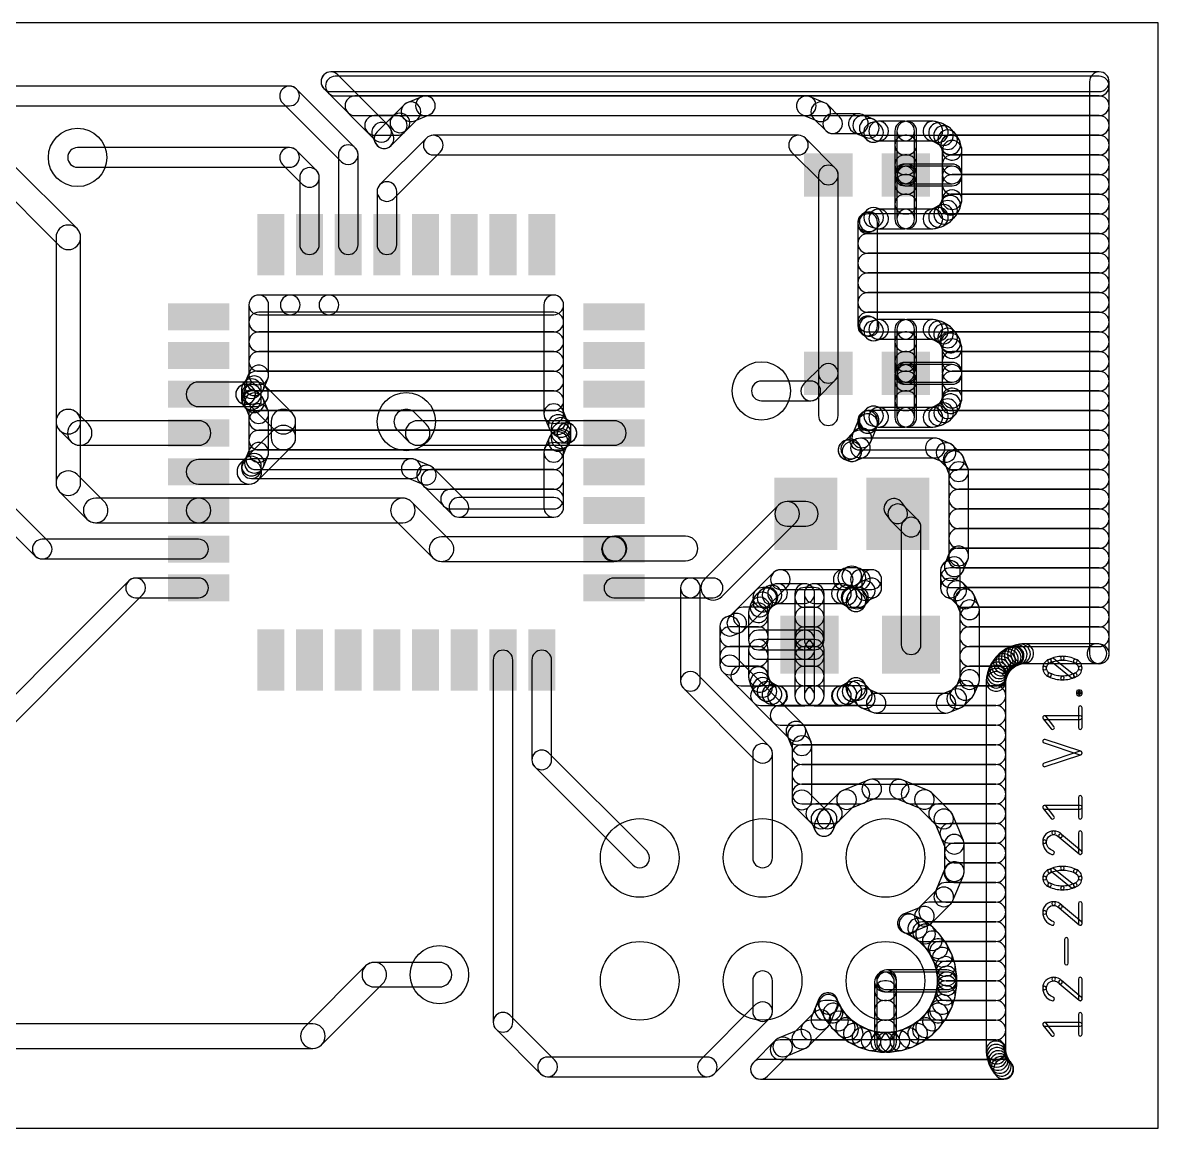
# Model space of a CAD drawing. Extents: x 0 to 36.5, y 0 to 22.9.
# Drawn here: x 13.03 to 36.5, y 0 to 22.85 of the extents above; entities that cross this region are included whole.
import ezdxf

# ---------------------------------------------------------------- set-up
doc = ezdxf.new("R2010")
doc.units = 0
for name, color, linetype in [('1', 12, 'CONTINUOUS'), ('17', 110, 'CONTINUOUS'), ('18', 110, 'CONTINUOUS'), ('20', 31, 'CONTINUOUS')]:
    doc.layers.add(name, color=color, linetype=linetype)

# ---------------------------------------------------------------- blocks, each defined once
blk = doc.blocks.new('ROUNDP')
blk.add_circle((0, 0), 0.5)
blk = doc.blocks.new('RECT')
blk.add_solid([(-0.5, -0.5), (0.5, -0.5), (-0.5, 0.5), (0.5, 0.5)])
blk = doc.blocks.new('ROUNDV')
blk.add_circle((0, 0), 0.5)

msp = doc.modelspace()

# ---------------------------------------------------------------- linework, layer by layer
at = {"layer": '1'}
for points in [[(20.5877, 20.7271), (19.5403, 21.7745, 1), (19.253, 21.4871), (20.3004, 20.4397, 1)], [(19.3967, 21.4276), (35.2808, 21.4276, 1), (35.2808, 21.834), (19.3967, 21.834, 1)], [(35.0776, 21.6308), (35.0776, 9.8045, 1), (35.484, 9.8045), (35.484, 21.6308, 1)], [(19.4883, 21.336), (35.2808, 21.336, 1), (35.2808, 21.7424), (19.4883, 21.7424, 1)], [(18.542, 21.5392), (10.033, 21.5392, 1), (10.033, 21.1328), (18.542, 21.1328, 1)], [(19.8987, 20.2667), (18.6857, 21.4797, 1), (18.3983, 21.1923), (19.6113, 19.9793, 1)], [(19.8947, 20.9296), (35.2808, 20.9296, 1), (35.2808, 21.336), (19.8947, 21.336, 1)], [(20.9097, 21.1527), (20.6811, 20.9241, 1), (20.9684, 20.6367), (21.1971, 20.8654, 1)], [(21.2744, 21.3205), (20.9756, 21.1968, 1), (21.1311, 20.8213), (21.4299, 20.9451, 1)], [(29.2247, 21.336), (21.3521, 21.336, 1), (21.3521, 20.9296), (29.2247, 20.9296, 1)], [(29.6012, 21.1968), (29.3024, 21.3205, 1), (29.1469, 20.9451), (29.4457, 20.8213, 1)], [(29.9136, 20.9063), (29.6671, 21.1527, 1), (29.3797, 20.8654), (29.6262, 20.6189, 1)], [(20.3011, 20.5232), (20.7707, 20.5232, 1), (20.7707, 20.9296), (20.3011, 20.9296, 1)], [(20.6811, 20.9241), (20.3542, 20.5972, 1), (20.6415, 20.3098), (20.9684, 20.6367, 1)], [(30.3013, 20.9658), (29.7699, 20.9658, 1), (29.7699, 20.5594), (30.3013, 20.5594, 1)], [(30.6031, 20.8575), (30.379, 20.9503, 1), (30.2235, 20.5749), (30.4475, 20.4821, 1)], [(30.3886, 20.5232), (35.2808, 20.5232, 1), (35.2808, 20.9296), (30.3886, 20.9296, 1)], [(20.6856, 20.5313), (20.6318, 20.6612, 1), (20.2563, 20.5057), (20.3101, 20.3758, 1)], [(30.7571, 20.7254), (30.669, 20.8135, 1), (30.3816, 20.5261), (30.4697, 20.438, 1)], [(30.6672, 20.8065), (30.5608, 20.778, 1), (30.666, 20.3854), (30.7724, 20.4139, 1)], [(31.2582, 20.8134), (30.7198, 20.8134, 1), (30.7198, 20.407), (31.2582, 20.407, 1)], [(31.4614, 19.7248), (31.4614, 20.6102, 1), (31.055, 20.6102), (31.055, 19.7248, 1)], [(31.8402, 20.8134), (31.3018, 20.8134, 1), (31.3018, 20.407), (31.8402, 20.407, 1)], [(31.0986, 20.6102), (31.0986, 19.7248, 1), (31.505, 19.7248), (31.505, 20.6102, 1)], [(32.0091, 20.7753), (31.8928, 20.8065, 1), (31.7876, 20.4139), (31.9039, 20.3828, 1)], [(32.1623, 20.6948), (32.0581, 20.755, 1), (31.8549, 20.4031), (31.9591, 20.3429, 1)], [(32.2895, 20.5774), (32.2044, 20.6625, 1), (31.917, 20.3752), (32.0022, 20.29, 1)], [(20.6987, 19.2175), (21.6575, 20.1763, 1), (21.3701, 20.4637), (20.4113, 19.5049, 1)], [(21.5138, 20.1168), (29.063, 20.1168, 1), (29.063, 20.5232), (21.5138, 20.5232, 1)], [(28.9193, 20.1763), (29.5363, 19.5593, 1), (29.8237, 19.8467), (29.2067, 20.4637, 1)], [(31.2582, 20.1168), (31.3018, 20.1168, 1), (31.3018, 20.5232), (31.2582, 20.5232, 1)], [(32.382, 20.4311), (32.3218, 20.5353, 1), (31.9699, 20.3321), (32.0301, 20.2279, 1)], [(32.4335, 20.2658), (32.4023, 20.3821, 1), (32.0098, 20.2769), (32.0409, 20.1606, 1)], [(32.2086, 20.1168), (35.2808, 20.1168, 1), (35.2808, 20.5232), (32.2086, 20.5232, 1)], [(18.542, 20.2692), (14.1605, 20.2692, 1), (14.1605, 19.8628), (18.542, 19.8628, 1)], [(19.0987, 19.7967), (18.6857, 20.2097, 1), (18.3983, 19.9223), (18.8113, 19.5093, 1)], [(19.9582, 18.2626), (19.9582, 20.123, 1), (19.5518, 20.123), (19.5518, 18.2626, 1)], [(32.4404, 19.7248), (32.4404, 20.2132, 1), (32.034, 20.2132), (32.034, 19.7248, 1)], [(14.1496, 18.5946), (12.7526, 19.9916, 1), (12.3934, 19.6324), (13.7904, 18.2354, 1)], [(31.2582, 19.7104), (31.3018, 19.7104, 1), (31.3018, 20.1168), (31.2582, 20.1168, 1)], [(32.2372, 19.7104), (35.2808, 19.7104, 1), (35.2808, 20.1168), (32.2372, 20.1168, 1)], [(19.1582, 18.2626), (19.1582, 19.653, 1), (18.7518, 19.653), (18.7518, 18.2626, 1)], [(29.4768, 19.703), (29.4768, 15.603, 1), (29.8832, 15.603), (29.8832, 19.703, 1)], [(29.4768, 19.703), (29.4768, 14.7286, 1), (29.8832, 14.7286), (29.8832, 19.703, 1)], [(31.3018, 19.928), (31.2582, 19.928, 1), (31.2582, 19.5216), (31.3018, 19.5216, 1)], [(31.4614, 18.7958), (31.4614, 19.6812, 1), (31.055, 19.6812), (31.055, 18.7958, 1)], [(31.2582, 19.478), (31.3018, 19.478, 1), (31.3018, 19.8844), (31.2582, 19.8844, 1)], [(31.505, 19.6812), (31.505, 19.7248, 1), (31.0986, 19.7248), (31.0986, 19.6812, 1)], [(31.3018, 19.5216), (32.2372, 19.5216, 1), (32.2372, 19.928), (31.3018, 19.928, 1)], [(31.0986, 19.6812), (31.0986, 18.7958, 1), (31.505, 18.7958), (31.505, 19.6812, 1)], [(32.2372, 19.8844), (31.3018, 19.8844, 1), (31.3018, 19.478), (32.2372, 19.478, 1)], [(32.4404, 19.1928), (32.4404, 19.6812, 1), (32.034, 19.6812), (32.034, 19.1928, 1)], [(20.7582, 18.2626), (20.7582, 19.3612, 1), (20.3518, 19.3612), (20.3518, 18.2626, 1)], [(31.2582, 19.304), (31.3018, 19.304, 1), (31.3018, 19.7104), (31.2582, 19.7104, 1)], [(32.2372, 19.304), (35.2808, 19.304, 1), (35.2808, 19.7104), (32.2372, 19.7104, 1)], [(31.2582, 18.8976), (31.3018, 18.8976, 1), (31.3018, 19.304), (31.2582, 19.304, 1)], [(32.3218, 18.8707), (32.382, 18.9749, 1), (32.0301, 19.1781), (31.9699, 19.0739, 1)], [(32.4023, 19.0239), (32.4335, 19.1402, 1), (32.0409, 19.2454), (32.0098, 19.1291, 1)], [(32.2125, 18.8976), (35.2808, 18.8976, 1), (35.2808, 19.304), (32.2125, 19.304, 1)], [(30.669, 18.5925), (30.7571, 18.6806, 1), (30.4697, 18.968), (30.3816, 18.8799, 1)], [(30.5608, 18.628), (30.6672, 18.5995, 1), (30.7724, 18.9921), (30.666, 19.0206, 1)], [(31.8928, 18.5995), (32.0091, 18.6307, 1), (31.9039, 19.0232), (31.7876, 18.9921, 1)], [(32.0581, 18.651), (32.1623, 18.7112, 1), (31.9591, 19.0631), (31.8549, 19.0029, 1)], [(32.2044, 18.7435), (32.2895, 18.8286, 1), (32.0022, 19.116), (31.917, 19.0308, 1)], [(30.5706, 18.535), (30.6031, 18.5485, 1), (30.4476, 18.9239), (30.415, 18.9105, 1)], [(30.696, 16.5833), (30.696, 18.7227, 1), (30.2896, 18.7227), (30.2896, 16.5833, 1)], [(30.4928, 18.4912), (35.2808, 18.4912, 1), (35.2808, 18.8976), (30.4928, 18.8976, 1)], [(30.7198, 18.5926), (31.2582, 18.5926, 1), (31.2582, 18.999), (30.7198, 18.999, 1)], [(31.3018, 18.5926), (31.8402, 18.5926, 1), (31.8402, 18.999), (31.3018, 18.999, 1)], [(14.224, 14.605), (14.224, 18.415, 1), (13.716, 18.415), (13.716, 14.605, 1)], [(30.4928, 18.0848), (35.2808, 18.0848, 1), (35.2808, 18.4912), (30.4928, 18.4912, 1)], [(30.4928, 17.6784), (35.2808, 17.6784, 1), (35.2808, 18.0848), (30.4928, 18.0848, 1)], [(30.4928, 17.272), (35.2808, 17.272, 1), (35.2808, 17.6784), (30.4928, 17.6784, 1)], [(18.1102, 15.5693), (18.1102, 17.018, 1), (17.7038, 17.018), (17.7038, 15.5693, 1)], [(17.907, 16.8148), (18.5557, 16.8148, 1), (18.5557, 17.2212), (17.907, 17.2212, 1)], [(18.5557, 16.8148), (19.3557, 16.8148, 1), (19.3557, 17.2212), (18.5557, 17.2212, 1)], [(19.3557, 16.8148), (24.003, 16.8148, 1), (24.003, 17.2212), (19.3557, 17.2212, 1)], [(23.7998, 17.018), (23.7998, 14.7693, 1), (24.2062, 14.7693), (24.2062, 17.018, 1)], [(30.4928, 16.8656), (35.2808, 16.8656, 1), (35.2808, 17.272), (30.4928, 17.272, 1)], [(17.907, 16.4592), (24.003, 16.4592, 1), (24.003, 16.8656), (17.907, 16.8656, 1)], [(30.4928, 16.4592), (35.2808, 16.4592, 1), (35.2808, 16.8656), (30.4928, 16.8656, 1)], [(30.6031, 16.7575), (30.5706, 16.771, 1), (30.415, 16.3955), (30.4476, 16.3821, 1)], [(30.7571, 16.6254), (30.669, 16.7135, 1), (30.3816, 16.4261), (30.4697, 16.338, 1)], [(30.6672, 16.7065), (30.5608, 16.678, 1), (30.666, 16.2854), (30.7724, 16.3139, 1)], [(31.2582, 16.7134), (30.7198, 16.7134, 1), (30.7198, 16.307), (31.2582, 16.307, 1)], [(31.4614, 15.6248), (31.4614, 16.5102, 1), (31.055, 16.5102), (31.055, 15.6248, 1)], [(31.8402, 16.7134), (31.3018, 16.7134, 1), (31.3018, 16.307), (31.8402, 16.307, 1)], [(31.0986, 16.5102), (31.0986, 15.6248, 1), (31.505, 15.6248), (31.505, 16.5102, 1)], [(32.0091, 16.6753), (31.8928, 16.7065, 1), (31.7876, 16.3139), (31.9039, 16.2828, 1)], [(32.1623, 16.5948), (32.0581, 16.655, 1), (31.8549, 16.3031), (31.9591, 16.2429, 1)], [(17.907, 16.0528), (24.003, 16.0528, 1), (24.003, 16.4592), (17.907, 16.4592, 1)], [(31.2582, 16.0528), (31.3018, 16.0528, 1), (31.3018, 16.4592), (31.2582, 16.4592, 1)], [(32.2895, 16.4774), (32.2044, 16.5625, 1), (31.917, 16.2752), (32.0022, 16.19, 1)], [(32.382, 16.3311), (32.3218, 16.4353, 1), (31.9699, 16.2321), (32.0301, 16.1279, 1)], [(32.1907, 16.0528), (35.2808, 16.0528, 1), (35.2808, 16.4592), (32.1907, 16.4592, 1)], [(32.4335, 16.1658), (32.4023, 16.2821, 1), (32.0098, 16.1769), (32.0409, 16.0606, 1)], [(32.4404, 15.6248), (32.4404, 16.1132, 1), (32.034, 16.1132), (32.034, 15.6248, 1)], [(17.907, 15.6464), (24.003, 15.6464, 1), (24.003, 16.0528), (17.907, 16.0528, 1)], [(31.2582, 15.6464), (31.3018, 15.6464, 1), (31.3018, 16.0528), (31.2582, 16.0528, 1)], [(32.2372, 15.6464), (35.2808, 15.6464, 1), (35.2808, 16.0528), (32.2372, 16.0528, 1)], [(18.0019, 15.2675), (18.0947, 15.4916, 1), (17.7193, 15.6471), (17.6265, 15.423, 1)], [(29.5363, 15.7467), (29.1733, 15.3837, 1), (29.4607, 15.0963), (29.8237, 15.4593, 1)], [(31.3018, 15.828), (31.2582, 15.828, 1), (31.2582, 15.4216), (31.3018, 15.4216, 1)], [(31.4614, 14.6958), (31.4614, 15.5812, 1), (31.055, 15.5812), (31.055, 14.6958, 1)], [(31.2582, 15.378), (31.3018, 15.378, 1), (31.3018, 15.7844), (31.2582, 15.7844, 1)], [(31.505, 15.5812), (31.505, 15.6248, 1), (31.0986, 15.6248), (31.0986, 15.5812, 1)], [(31.3018, 15.4216), (32.2372, 15.4216, 1), (32.2372, 15.828), (31.3018, 15.828, 1)], [(31.0986, 15.5812), (31.0986, 14.6958, 1), (31.505, 14.6958), (31.505, 15.5812, 1)], [(32.2372, 15.7844), (31.3018, 15.7844, 1), (31.3018, 15.378), (32.2372, 15.378, 1)], [(32.4404, 15.0928), (32.4404, 15.5812, 1), (32.034, 15.5812), (32.034, 15.0928, 1)], [(17.8983, 15.142), (17.9579, 15.2016, 1), (17.6705, 15.489), (17.6109, 15.4294, 1)], [(17.8547, 15.24), (24.003, 15.24, 1), (24.003, 15.6464), (17.8547, 15.6464, 1)], [(31.2582, 15.24), (31.3018, 15.24, 1), (31.3018, 15.6464), (31.2582, 15.6464, 1)], [(32.2372, 15.24), (35.2808, 15.24, 1), (35.2808, 15.6464), (32.2372, 15.6464, 1)], [(16.6624, 14.916), (17.85, 14.916, 1), (17.85, 15.424), (16.6624, 15.424, 1)], [(17.7136, 15.3568), (17.7136, 15.3568, 1), (17.5535, 14.9832), (17.5535, 14.9832, 1)], [(17.6978, 14.9772), (17.6978, 14.9772, 1), (17.5693, 15.3628), (17.5693, 15.3628, 1)], [(17.6335, 14.9668), (17.7546, 14.9668, 1), (17.7546, 15.3732), (17.6335, 15.3732, 1)], [(17.7546, 15.3732), (17.6336, 15.3732, 1), (17.6336, 14.9668), (17.7546, 14.9668, 1)], [(17.9578, 15.17), (17.9578, 15.2857, 1), (17.5514, 15.2857), (17.5514, 15.17, 1)], [(17.9578, 15.0543), (17.9578, 15.17, 1), (17.5514, 15.17), (17.5514, 15.0543, 1)], [(17.9579, 15.1384), (17.8983, 15.198, 1), (17.6109, 14.9106), (17.6705, 14.851, 1)], [(17.6704, 14.9904), (18.2354, 14.4254, 1), (18.5946, 14.7846), (18.0296, 15.3496, 1)], [(29.317, 15.4432), (28.2956, 15.4432, 1), (28.2956, 15.0368), (29.317, 15.0368, 1)], [(32.4023, 14.9239), (32.4335, 15.0402, 1), (32.0409, 15.1454), (32.0098, 15.0291, 1)], [(17.7721, 14.8336), (24.003, 14.8336, 1), (24.003, 15.24), (17.7721, 15.24, 1)], [(18.0947, 14.8484), (18.0019, 15.0725, 1), (17.6265, 14.9169), (17.7193, 14.6929, 1)], [(31.2582, 14.8336), (31.3018, 14.8336, 1), (31.3018, 15.24), (31.2582, 15.24, 1)], [(32.2044, 14.6435), (32.2895, 14.7286, 1), (32.0022, 15.016), (31.917, 14.9308, 1)], [(32.3218, 14.7707), (32.382, 14.8749, 1), (32.0301, 15.0781), (31.9699, 14.9739, 1)], [(32.2222, 14.8336), (35.2808, 14.8336, 1), (35.2808, 15.24), (32.2222, 15.24, 1)], [(14.3846, 14.5496), (14.1496, 14.7846, 1), (13.7904, 14.4254), (14.0254, 14.1904, 1)], [(14.224, 13.335), (14.224, 14.605, 1), (13.716, 14.605), (13.716, 13.335, 1)], [(18.1102, 13.9693), (18.1102, 14.7707, 1), (17.7038, 14.7707), (17.7038, 13.9693, 1)], [(17.907, 14.4272), (24.0606, 14.4272, 1), (24.0606, 14.8336), (17.907, 14.8336, 1)], [(18.669, 14.2743), (18.669, 14.605, 1), (18.161, 14.605), (18.161, 14.2743, 1)], [(21.3696, 14.5496), (21.1346, 14.7846, 1), (20.7754, 14.4254), (21.0104, 14.1904, 1)], [(23.8153, 14.6916), (23.9081, 14.4675, 1), (24.2835, 14.623), (24.1907, 14.8471, 1)], [(30.5706, 14.435), (30.6031, 14.4485, 1), (30.4476, 14.8239), (30.415, 14.8105, 1)], [(30.696, 14.5669), (30.696, 14.6227, 1), (30.2896, 14.6227), (30.2896, 14.5669, 1)], [(30.5113, 14.4272), (35.2808, 14.4272, 1), (35.2808, 14.8336), (30.5113, 14.8336, 1)], [(30.669, 14.4925), (30.7571, 14.5806, 1), (30.4697, 14.868), (30.3816, 14.7799, 1)], [(30.5608, 14.528), (30.6672, 14.4995, 1), (30.7724, 14.8921), (30.666, 14.9206, 1)], [(30.7198, 14.4926), (31.2582, 14.4926, 1), (31.2582, 14.899), (30.7198, 14.899, 1)], [(31.3018, 14.4926), (31.8402, 14.4926, 1), (31.8402, 14.899), (31.3018, 14.899, 1)], [(31.8928, 14.4995), (32.0091, 14.5307, 1), (31.9039, 14.9232), (31.7876, 14.8921, 1)], [(32.0581, 14.551), (32.1623, 14.6112, 1), (31.9591, 14.9631), (31.8549, 14.9029, 1)], [(16.6624, 14.624), (14.205, 14.624, 1), (14.205, 14.116), (16.6624, 14.116, 1)], [(25.2476, 14.624), (21.19, 14.624, 1), (21.19, 14.116), (25.2476, 14.116, 1)], [(23.9521, 14.4016), (24.0117, 14.342, 1), (24.2991, 14.6294), (24.2395, 14.689, 1)], [(23.9522, 14.4857), (23.9522, 14.37, 1), (24.3586, 14.37), (24.3586, 14.4857, 1)], [(24.1554, 14.1668), (24.2764, 14.1668, 1), (24.2764, 14.5732), (24.1554, 14.5732, 1)], [(24.2764, 14.5732), (24.1554, 14.5732, 1), (24.1554, 14.1668), (24.2764, 14.1668, 1)], [(23.9522, 14.37), (23.9522, 14.2543, 1), (24.3586, 14.2543), (24.3586, 14.37, 1)], [(24.1983, 14.1824), (24.1983, 14.1824, 1), (24.3546, 14.5576), (24.3546, 14.5576, 1)], [(24.2081, 14.5614), (24.2081, 14.5613, 1), (24.3448, 14.1786), (24.3448, 14.1786, 1)], [(30.5568, 14.1904), (30.6805, 14.4892, 1), (30.3051, 14.6447), (30.1813, 14.346, 1)], [(17.8903, 13.3904), (18.5946, 14.0947, 1), (18.2354, 14.4539), (17.5311, 13.7496, 1)], [(17.907, 14.0208), (24.1251, 14.0208, 1), (24.1251, 14.4272), (17.907, 14.4272, 1)], [(23.9081, 14.2725), (23.8153, 14.0484, 1), (24.1907, 13.8929), (24.2835, 14.1169, 1)], [(24.0117, 14.398), (23.9521, 14.3384, 1), (24.2395, 14.051), (24.2991, 14.1106, 1)], [(30.2841, 13.8959), (30.5127, 14.1245, 1), (30.2254, 14.4119), (29.9967, 14.1832, 1)], [(30.3248, 14.0208), (35.2808, 14.0208, 1), (35.2808, 14.4272), (30.3248, 14.4272, 1)], [(13.5737, 12.1137), (11.5737, 14.1137, 1), (11.2863, 13.8263), (13.2863, 11.8263, 1)], [(18.0019, 13.6675), (18.0947, 13.8916, 1), (17.7193, 14.0471), (17.6265, 13.823, 1)], [(23.7998, 13.9707), (23.7998, 12.8336, 1), (24.2062, 12.8336), (24.2062, 13.9707, 1)], [(30.1653, 13.8299), (30.2182, 13.8518, 1), (30.0627, 14.2273), (30.0098, 14.2054, 1)], [(30.2428, 14.1733), (30.1653, 14.2054, 1), (30.0097, 13.8299), (30.0872, 13.7978, 1)], [(30.266, 14.2473), (30.0872, 14.1733, 1), (30.2428, 13.7978), (30.4215, 13.8719, 1)], [(31.8863, 14.2628), (30.3437, 14.2628, 1), (30.3437, 13.8564), (31.8863, 13.8564, 1)], [(32.1881, 14.1545), (31.964, 14.2473, 1), (31.8085, 13.8719), (32.0325, 13.7791, 1)], [(32.4255, 13.939), (32.254, 14.1105, 1), (31.9666, 13.8231), (32.1381, 13.6516, 1)], [(17.8983, 13.542), (17.9579, 13.6016, 1), (17.6705, 13.889), (17.6109, 13.8294, 1)], [(17.9578, 13.6336), (17.9578, 13.6857, 1), (17.5514, 13.6857), (17.5514, 13.6336, 1)], [(17.8441, 13.6144), (24.003, 13.6144, 1), (24.003, 14.0208), (17.8441, 14.0208, 1)], [(32.2595, 13.6144), (35.2808, 13.6144, 1), (35.2808, 14.0208), (32.2595, 14.0208, 1)], [(32.5623, 13.649), (32.4695, 13.8731, 1), (32.0941, 13.7175), (32.1869, 13.4935, 1)], [(16.6624, 13.316), (17.7107, 13.316, 1), (17.7107, 13.824), (16.6624, 13.824, 1)], [(21.0568, 13.8368), (17.7546, 13.8368, 1), (17.7546, 13.4304), (21.0568, 13.4304, 1)], [(21.4519, 13.6899), (21.1345, 13.8213, 1), (20.979, 13.4459), (21.2964, 13.3144, 1)], [(22.1864, 12.9773), (21.5179, 13.6458, 1), (21.2305, 13.3584), (21.899, 12.6899, 1)], [(21.4651, 13.208), (24.003, 13.208, 1), (24.003, 13.6144), (21.4651, 13.6144, 1)], [(32.5778, 11.8287), (32.5778, 13.5713, 1), (32.1714, 13.5713), (32.1714, 11.8287, 1)], [(32.3746, 13.208), (35.2808, 13.208, 1), (35.2808, 13.6144), (32.3746, 13.6144, 1)], [(14.7146, 12.9496), (14.1496, 13.5146, 1), (13.7904, 13.1554), (14.3554, 12.5904, 1)], [(21.8715, 12.8016), (24.003, 12.8016, 1), (24.003, 13.208), (21.8715, 13.208, 1)], [(32.3746, 12.8016), (35.2808, 12.8016, 1), (35.2808, 13.208), (32.3746, 13.208, 1)], [(16.6624, 13.024), (14.535, 13.024, 1), (14.535, 12.516), (16.6624, 12.516, 1)], [(20.885, 13.024), (16.6624, 13.024, 1), (16.6624, 12.516), (20.885, 12.516, 1)], [(21.8646, 12.1496), (21.0646, 12.9496, 1), (20.7054, 12.5904), (21.5054, 11.7904, 1)], [(24.003, 13.0368), (22.0427, 13.0368, 1), (22.0427, 12.6304), (24.003, 12.6304, 1)], [(27.4786, 10.9904), (29.0086, 12.5204, 1), (28.6494, 12.8796), (27.1194, 11.3496, 1)], [(28.829, 12.446), (29.215, 12.446, 1), (29.215, 12.954), (28.829, 12.954, 1)], [(31.2789, 12.8202), (31.1965, 12.9324, 1), (30.8688, 12.6921), (30.9511, 12.5798, 1)], [(30.9713, 12.5563), (31.2466, 12.281, 1), (31.534, 12.5684), (31.2587, 12.8437, 1)], [(32.3746, 12.3952), (35.2808, 12.3952, 1), (35.2808, 12.8016), (32.3746, 12.8016, 1)], [(31.1871, 12.4247), (31.1871, 9.9949, 1), (31.5935, 9.9949), (31.5935, 12.4247, 1)], [(25.2476, 12.224), (21.685, 12.224, 1), (21.685, 11.716), (25.2476, 11.716, 1)], [(25.4272, 11.7904), (25.4398, 11.803, 1), (25.0806, 12.1622), (25.068, 12.1496, 1)], [(25.2602, 11.7286), (26.728, 11.7286, 1), (26.728, 12.2366), (25.2602, 12.2366, 1)], [(32.3746, 11.9888), (35.2808, 11.9888, 1), (35.2808, 12.3952), (32.3746, 12.3952, 1)], [(13.43, 11.7668), (16.6624, 11.7668, 1), (16.6624, 12.1732), (13.43, 12.1732, 1)], [(32.4695, 11.5269), (32.5623, 11.751, 1), (32.1869, 11.9065), (32.0941, 11.6824, 1)], [(32.3567, 11.5824), (35.2808, 11.5824, 1), (35.2808, 11.9888), (32.3567, 11.9888, 1)], [(32.3468, 11.3823), (32.4255, 11.461, 1), (32.1381, 11.7484), (32.0594, 11.6697, 1)], [(27.9319, 10.2942), (28.8344, 11.1967, 1), (28.547, 11.4841), (27.6445, 10.5816, 1)], [(28.6907, 11.1372), (29.9863, 11.1372, 1), (29.9863, 11.5436), (28.6907, 11.5436, 1)], [(30.064, 11.1527), (30.2428, 11.2267, 1), (30.0872, 11.6022), (29.9085, 11.5281, 1)], [(30.0799, 11.176), (30.2501, 11.176, 1), (30.2501, 11.5824), (30.0799, 11.5824, 1)], [(30.0872, 11.2267), (30.266, 11.1527, 1), (30.4215, 11.5281), (30.2428, 11.6022, 1)], [(30.3437, 11.1372), (30.5775, 11.1372, 1), (30.5775, 11.5436), (30.3437, 11.5436, 1)], [(30.3743, 11.3404), (30.3743, 11.1666, 1), (30.7807, 11.1666), (30.7807, 11.3404, 1)], [(32.4063, 11.1666), (32.4063, 11.526, 1), (31.9999, 11.526), (31.9999, 11.1666, 1)], [(32.2031, 11.176), (35.2808, 11.176, 1), (35.2808, 11.5824), (32.2031, 11.5824, 1)], [(15.2173, 11.3137), (11.2863, 7.3827, 1), (11.5737, 7.0953), (15.5047, 11.0263, 1)], [(16.6624, 11.3732), (15.361, 11.3732, 1), (15.361, 10.9668), (16.6624, 10.9668, 1)], [(25.2476, 10.9668), (26.83, 10.9668, 1), (26.83, 11.3732), (25.2476, 11.3732, 1)], [(27.0332, 9.238), (27.0332, 11.17, 1), (26.6268, 11.17), (26.6268, 9.238, 1)], [(26.83, 10.9668), (27.299, 10.9668, 1), (27.299, 11.3732), (26.83, 11.3732, 1)], [(30.3013, 11.2554), (30.1298, 11.0839, 1), (30.4172, 10.7965), (30.5887, 10.968, 1)], [(30.4997, 11.3543), (30.3672, 11.2994, 1), (30.5227, 10.924), (30.6553, 10.9788, 1)], [(32.4134, 11.2994), (32.2809, 11.3543, 1), (32.1253, 10.9788), (32.2578, 10.924, 1)], [(32.6508, 11.0839), (32.4793, 11.2554, 1), (32.1919, 10.968), (32.3634, 10.7965, 1)], [(28.1485, 10.9772), (28.0883, 10.873, 1), (28.4402, 10.6698), (28.5004, 10.774, 1)], [(28.3231, 10.7696), (28.4304, 10.7696, 1), (28.4304, 11.176), (28.3231, 11.176, 1)], [(28.2659, 11.1044), (28.1808, 11.0193, 1), (28.4681, 10.7319), (28.5533, 10.8171, 1)], [(28.4122, 11.1969), (28.308, 11.1367, 1), (28.5112, 10.7848), (28.6154, 10.845, 1)], [(28.5775, 11.2484), (28.4612, 11.2172, 1), (28.5664, 10.8247), (28.6827, 10.8558, 1)], [(29.1935, 11.2553), (28.6301, 11.2553, 1), (28.6301, 10.8489), (29.1935, 10.8489, 1)], [(29.3967, 10.0917), (29.3967, 11.0521, 1), (28.9903, 11.0521), (28.9903, 10.0917, 1)], [(29.1935, 10.7696), (29.3871, 10.7696, 1), (29.3871, 11.176), (29.1935, 11.176, 1)], [(29.9505, 11.2553), (29.3871, 11.2553, 1), (29.3871, 10.8489), (29.9505, 10.8489, 1)], [(29.1839, 11.0521), (29.1839, 10.0917, 1), (29.5903, 10.0917), (29.5903, 11.0521, 1)], [(30.1194, 11.2172), (30.0031, 11.2484, 1), (29.8979, 10.8558), (30.0142, 10.8247, 1)], [(30.2726, 11.1367), (30.1684, 11.1969, 1), (29.9652, 10.845), (30.0694, 10.7848, 1)], [(30.1502, 10.7696), (30.3061, 10.7696, 1), (30.3061, 11.176), (30.1502, 11.176, 1)], [(30.3932, 11.0259), (30.3147, 11.1044, 1), (30.0273, 10.8171), (30.1058, 10.7386, 1)], [(30.0858, 11.018), (30.0618, 10.96, 1), (30.4372, 10.8045), (30.4612, 10.8625, 1)], [(32.4745, 10.7696), (35.2808, 10.7696, 1), (35.2808, 11.176), (32.4745, 11.176, 1)], [(32.7876, 10.7939), (32.6948, 11.018, 1), (32.3194, 10.8624), (32.4122, 10.6384, 1)], [(28.068, 10.824), (28.0368, 10.7077, 1), (28.4294, 10.6025), (28.4605, 10.7188, 1)], [(28.0299, 10.6551), (28.0299, 10.0917, 1), (28.4363, 10.0917), (28.4363, 10.6551, 1)], [(32.8031, 9.2736), (32.8031, 10.7162, 1), (32.3967, 10.7162), (32.3967, 9.2736, 1)], [(27.7206, 10.1899), (27.8659, 10.2501, 1), (27.7104, 10.6256), (27.5651, 10.5654, 1)], [(27.846, 9.5746), (27.846, 10.3777, 1), (27.4396, 10.3777), (27.4396, 9.5746, 1)], [(27.9167, 10.3632), (28.2331, 10.3632, 1), (28.2331, 10.7696), (27.9167, 10.7696, 1)], [(29.1935, 10.3632), (29.3871, 10.3632, 1), (29.3871, 10.7696), (29.1935, 10.7696, 1)], [(32.5999, 10.3632), (35.2808, 10.3632, 1), (35.2808, 10.7696), (32.5999, 10.7696, 1)], [(27.6428, 9.9568), (28.2331, 9.9568, 1), (28.2331, 10.3632), (27.6428, 10.3632, 1)], [(29.1935, 9.9568), (29.3871, 9.9568, 1), (29.3871, 10.3632), (29.1935, 10.3632, 1)], [(32.5999, 9.9568), (35.2808, 9.9568, 1), (35.2808, 10.3632), (32.5999, 10.3632, 1)], [(28.2331, 9.8885), (29.1935, 9.8885, 1), (29.1935, 10.2949), (28.2331, 10.2949, 1)], [(29.1935, 10.1013), (28.2331, 10.1013, 1), (28.2331, 9.6949), (29.1935, 9.6949, 1)], [(28.0299, 9.8981), (28.0299, 9.3347, 1), (28.4363, 9.3347), (28.4363, 9.8981, 1)], [(28.9903, 10.0917), (28.9903, 9.8981, 1), (29.3967, 9.8981), (29.3967, 10.0917, 1)], [(29.3871, 10.2949), (29.1935, 10.2949, 1), (29.1935, 9.8885), (29.3871, 9.8885, 1)], [(29.3967, 8.9377), (29.3967, 9.8981, 1), (28.9903, 9.8981), (28.9903, 8.9377, 1)], [(29.1935, 9.6949), (29.3871, 9.6949, 1), (29.3871, 10.1013), (29.1935, 10.1013, 1)], [(29.1839, 9.8981), (29.1839, 8.9377, 1), (29.5903, 8.9377), (29.5903, 9.8981, 1)], [(23.1582, 2.191), (23.1582, 9.6774, 1), (22.7518, 9.6774), (22.7518, 2.191, 1)], [(23.5518, 9.6774), (23.5518, 7.614, 1), (23.9582, 7.614), (23.9582, 9.6774, 1)], [(27.6428, 9.5504), (28.2331, 9.5504, 1), (28.2331, 9.9568), (27.6428, 9.9568, 1)], [(29.1935, 9.5504), (29.3871, 9.5504, 1), (29.3871, 9.9568), (29.1935, 9.9568, 1)], [(32.5999, 9.5504), (33.4979, 9.5504, 1), (33.4979, 9.9568), (32.5999, 9.9568, 1)], [(33.204, 9.7995), (33.1556, 9.7511, 1), (33.443, 9.4638), (33.4914, 9.5122, 1)], [(33.2746, 9.8574), (33.221, 9.8147, 1), (33.4744, 9.497), (33.5279, 9.5397, 1)], [(33.3511, 9.907), (33.2931, 9.8706, 1), (33.5094, 9.5265), (33.5673, 9.5629, 1)], [(33.4328, 9.9478), (33.3711, 9.918, 1), (33.5474, 9.5519), (33.6091, 9.5816, 1)], [(33.5184, 9.9791), (33.4538, 9.9565, 1), (33.588, 9.5729), (33.6527, 9.5955, 1)], [(33.6071, 10.0006), (33.5403, 9.9854, 1), (33.6308, 9.5892), (33.6975, 9.6044, 1)], [(33.6976, 10.0121), (33.6295, 10.0044, 1), (33.675, 9.6006), (33.7431, 9.6083, 1)], [(35.2302, 10.0134), (33.7203, 10.0134, 1), (33.7203, 9.607), (35.2302, 9.607, 1)], [(35.3036, 10.0064), (35.2529, 10.0121, 1), (35.2074, 9.6083), (35.258, 9.6026, 1)], [(29.1537, 8.3511), (27.7865, 9.7183, 1), (27.4991, 9.431), (28.8664, 8.0637, 1)], [(32.9987, 9.5014), (32.9761, 9.4367, 1), (33.3597, 9.3025), (33.3823, 9.3671, 1)], [(33.0371, 9.5841), (33.0074, 9.5224, 1), (33.3736, 9.3461), (33.4033, 9.4078, 1)], [(33.0846, 9.662), (33.0481, 9.604, 1), (33.3922, 9.3878), (33.4287, 9.4458, 1)], [(33.1404, 9.7341), (33.0978, 9.6806, 1), (33.4155, 9.4272), (33.4582, 9.4807, 1)], [(34.265, 9.6189, 1), (34.2403, 9.6909, 0.3205), (34.1122, 9.5117, 1), (34.1884, 9.5117, -0.3205)], [(34.5186, 9.6782, 1), (34.5186, 9.7544, 0.1139), (34.2359, 9.6892, 1), (34.2693, 9.6207, -0.1139)], [(34.747, 9.3777), (34.3378, 9.7051, 1), (34.2902, 9.6456), (34.6994, 9.3182, 1)], [(34.7679, 9.6207, 1), (34.8013, 9.6892, 0.1139), (34.5186, 9.7544, 1), (34.5186, 9.6782, -0.1139)], [(34.8488, 9.5117, 1), (34.925, 9.5117, 0.3205), (34.797, 9.6909, 1), (34.7722, 9.6189, -0.3205)], [(28.4647, 7.8907), (26.9737, 9.3817, 1), (26.6863, 9.0943), (28.1773, 7.6033, 1)], [(27.8703, 9.144), (28.2331, 9.144, 1), (28.2331, 9.5504), (27.8703, 9.5504, 1)], [(28.0368, 9.2821), (28.068, 9.1658, 1), (28.4605, 9.271), (28.4294, 9.3873, 1)], [(28.0883, 9.1168), (28.1485, 9.0126, 1), (28.5004, 9.2158), (28.4402, 9.32, 1)], [(29.1935, 9.144), (29.3871, 9.144, 1), (29.3871, 9.5504), (29.1935, 9.5504, 1)], [(32.6948, 8.9718), (32.7876, 9.1959, 1), (32.4122, 9.3514), (32.3194, 9.1273, 1)], [(32.5999, 9.144), (33.1628, 9.144, 1), (33.1628, 9.5504), (32.5999, 9.5504, 1)], [(32.9507, 9.3256), (32.943, 9.2576, 1), (33.3469, 9.2121), (33.3546, 9.2801, 1)], [(32.9418, 9.2348), (32.9418, 1.5998, 1), (33.3482, 1.5998), (33.3482, 9.2348, 1)], [(32.9698, 9.4148), (32.9545, 9.3481, 1), (33.3507, 9.2576), (33.366, 9.3244, 1)], [(34.1884, 9.5117, 1), (34.1122, 9.5117, 0.3205), (34.2402, 9.3324, 1), (34.265, 9.4045, -0.3205)], [(34.2693, 9.4027, 1), (34.2359, 9.3342, 0.1139), (34.5186, 9.269, 1), (34.5186, 9.3452, -0.1139)], [(34.5186, 9.3452, 1), (34.5186, 9.269, 0.1139), (34.8013, 9.3342, 1), (34.7679, 9.4027, -0.1139)], [(34.7722, 9.4045, 1), (34.797, 9.3324, 0.3204), (34.925, 9.5117, 1), (34.8488, 9.5117, -0.3204)], [(28.1808, 8.9705), (28.2659, 8.8854, 1), (28.5533, 9.1727), (28.4681, 9.2579, 1)], [(28.308, 8.8531), (28.4122, 8.7929, 1), (28.6154, 9.1448), (28.5112, 9.205, 1)], [(28.4612, 8.7726), (28.5775, 8.7414, 1), (28.6827, 9.134), (28.5664, 9.1651, 1)], [(30.0031, 8.7414), (30.1194, 8.7726, 1), (30.0142, 9.1651), (29.8979, 9.134, 1)], [(30.1684, 8.7929), (30.2726, 8.8531, 1), (30.0694, 9.205), (29.9652, 9.1448, 1)], [(30.3147, 8.8854), (30.3932, 8.9639, 1), (30.1058, 9.2512), (30.0273, 9.1727, 1)], [(30.0618, 9.0298), (30.0858, 8.9718, 1), (30.4612, 9.1273), (30.4372, 9.1853, 1)], [(30.1298, 8.9059), (30.3013, 8.7344, 1), (30.5887, 9.0218), (30.4172, 9.1933, 1)], [(32.4793, 8.7344), (32.6508, 8.9059, 1), (32.3634, 9.1933), (32.1919, 9.0218, 1)], [(28.2767, 8.7376), (28.6185, 8.7376, 1), (28.6185, 9.144), (28.2767, 9.144, 1)], [(28.6301, 8.7345), (29.1935, 8.7345, 1), (29.1935, 9.1409), (28.6301, 9.1409, 1)], [(29.1935, 8.7376), (29.3871, 8.7376, 1), (29.3871, 9.144), (29.1935, 9.144, 1)], [(29.3871, 8.7345), (29.9505, 8.7345, 1), (29.9505, 9.1409), (29.3871, 9.1409, 1)], [(29.9621, 8.7376), (30.3823, 8.7376, 1), (30.3823, 9.144), (29.9621, 9.144, 1)], [(30.3672, 8.6904), (30.5913, 8.5976, 1), (30.7468, 8.973), (30.5227, 9.0658, 1)], [(30.669, 8.5821), (32.1116, 8.5821, 1), (32.1116, 8.9885), (30.669, 8.9885, 1)], [(32.1893, 8.5976), (32.4134, 8.6904, 1), (32.2578, 9.0658), (32.0338, 8.973, 1)], [(32.3983, 8.7376), (33.145, 8.7376, 1), (33.145, 9.144), (32.3983, 9.144, 1)], [(34.8841, 8.9792), (34.8841, 9.0201, 1), (34.8079, 9.0201), (34.8079, 8.9792, 1)], [(34.846, 8.982), (34.8869, 8.982, 1), (34.8869, 9.0582), (34.846, 9.0582, 1)], [(34.8869, 9.0173), (34.846, 9.0173, 1), (34.846, 8.9411), (34.8869, 8.9411, 1)], [(34.8488, 9.0201), (34.8488, 8.9792, 1), (34.925, 8.9792), (34.925, 9.0201, 1)], [(28.6831, 8.3312), (33.145, 8.3312, 1), (33.145, 8.7376), (28.6831, 8.7376, 1)], [(34.925, 8.2829), (34.925, 8.6922, 1), (34.8488, 8.6922), (34.8488, 8.2829, 1)], [(34.3437, 8.3067), (34.1801, 8.5114, 1), (34.1205, 8.4638), (34.2842, 8.2591, 1)], [(34.1503, 8.4495), (34.8869, 8.4495, 1), (34.8869, 8.5257), (34.1503, 8.5257, 1)], [(29.3215, 7.9864), (29.1978, 8.2852, 1), (28.8223, 8.1297), (28.9461, 7.8309, 1)], [(29.043, 7.9248), (33.145, 7.9248, 1), (33.145, 8.3312), (29.043, 8.3312, 1)], [(29.337, 6.7868), (29.337, 7.9087, 1), (28.9306, 7.9087), (28.9306, 6.7868, 1)], [(34.8989, 7.7922), (34.1623, 8.0377, 1), (34.1383, 7.9654), (34.8749, 7.7199, 1)], [(23.6113, 7.4703), (25.6373, 5.4443, 1), (25.9247, 5.7317), (23.8987, 7.7577, 1)], [(28.5242, 5.588), (28.5242, 7.747, 1), (28.1178, 7.747), (28.1178, 5.588, 1)], [(29.1338, 7.5184), (33.145, 7.5184, 1), (33.145, 7.9248), (29.1338, 7.9248, 1)], [(34.1623, 7.4744), (34.8989, 7.7199, 1), (34.8749, 7.7922), (34.1383, 7.5466, 1)], [(29.1338, 7.112), (33.145, 7.112, 1), (33.145, 7.5184), (29.1338, 7.5184, 1)], [(29.1338, 6.7056), (30.3328, 6.7056, 1), (30.3328, 7.112), (29.1338, 7.112, 1)], [(30.5003, 7.1981), (29.9775, 6.9816, 1), (30.133, 6.6061), (30.6558, 6.8227, 1)], [(31.1439, 7.2136), (30.5781, 7.2136, 1), (30.5781, 6.8072), (31.1439, 6.8072, 1)], [(31.7445, 6.9816), (31.2217, 7.1981, 1), (31.0662, 6.8227), (31.589, 6.6061, 1)], [(31.3892, 6.7056), (33.145, 6.7056, 1), (33.145, 7.112), (31.3892, 7.112, 1)], [(29.6705, 6.5374), (29.2775, 6.9305, 1), (28.9901, 6.6431), (29.3832, 6.25, 1)], [(29.9116, 6.9375), (29.5115, 6.5374, 1), (29.7988, 6.25), (30.199, 6.6502, 1)], [(32.2105, 6.5374), (31.8104, 6.9375, 1), (31.523, 6.6502), (31.9232, 6.25, 1)], [(34.925, 6.4298), (34.925, 6.839, 1), (34.8488, 6.839), (34.8488, 6.4298, 1)], [(29.4182, 6.2992), (29.7638, 6.2992, 1), (29.7638, 6.7056), (29.4182, 6.7056, 1)], [(29.7787, 6.3166), (29.7146, 6.4715, 1), (29.3391, 6.316), (29.4033, 6.1611, 1)], [(29.4674, 6.4715), (29.4033, 6.3166, 1), (29.7787, 6.1611), (29.8429, 6.316, 1)], [(31.9582, 6.2992), (33.145, 6.2992, 1), (33.145, 6.7056), (31.9582, 6.7056, 1)], [(32.4711, 5.9487), (32.2546, 6.4715, 1), (31.8791, 6.316), (32.0957, 5.7932, 1)], [(34.3437, 6.4536), (34.1801, 6.6582, 1), (34.1205, 6.6106), (34.2842, 6.406, 1)], [(34.1503, 6.5963), (34.8869, 6.5963, 1), (34.8869, 6.6725), (34.1503, 6.6725, 1)], [(32.1902, 5.8928), (33.145, 5.8928, 1), (33.145, 6.2992), (32.1902, 6.2992, 1)], [(34.3345, 6.0694, 1), (34.3345, 6.1456, 0.4142), (34.1122, 5.9233, 1), (34.1884, 5.9233, -0.4142)], [(34.4501, 6.0198, 1), (34.5053, 6.0724, 0.2053), (34.3344, 6.1456, 1), (34.3345, 6.0694, -0.2053)], [(34.925, 5.6982), (34.925, 6.1075, 1), (34.8488, 6.1075), (34.8488, 5.6982, 1)], [(32.4866, 5.3051), (32.4866, 5.8709, 1), (32.0802, 5.8709), (32.0802, 5.3051, 1)], [(32.2834, 5.4864), (33.145, 5.4864, 1), (33.145, 5.8928), (32.2834, 5.8928, 1)], [(34.1884, 5.9233, 1), (34.1122, 5.9233, 0.3252), (34.3023, 5.662, 1), (34.3257, 5.7345, -0.3252)], [(34.453, 6.017), (34.8622, 5.6692, 1), (34.9116, 5.7273), (34.5024, 6.0751, 1)], [(32.2546, 4.7045), (32.4711, 5.2273, 1), (32.0957, 5.3828), (31.8791, 4.86, 1)], [(32.2743, 5.08), (33.145, 5.08, 1), (33.145, 5.4864), (32.2743, 5.4864, 1)], [(34.5186, 5.3378, 1), (34.5186, 5.414, 0.1139), (34.2359, 5.3488, 1), (34.2693, 5.2803, -0.1139)], [(34.7679, 5.2803, 1), (34.8013, 5.3488, 0.1139), (34.5186, 5.414, 1), (34.5186, 5.3378, -0.1139)], [(34.265, 5.2785, 1), (34.2403, 5.3506, 0.3205), (34.1122, 5.1713, 1), (34.1884, 5.1713, -0.3205)], [(34.1884, 5.1713, 1), (34.1122, 5.1713, 0.3205), (34.2402, 4.9921, 1), (34.265, 5.0641, -0.3205)], [(34.747, 5.0374), (34.3378, 5.3648, 1), (34.2902, 5.3053), (34.6994, 4.9779, 1)], [(34.8488, 5.1713, 1), (34.925, 5.1713, 0.3205), (34.797, 5.3506, 1), (34.7722, 5.2785, -0.3205)], [(34.7722, 5.0641, 1), (34.797, 4.9921, 0.3204), (34.925, 5.1713, 1), (34.8488, 5.1713, -0.3204)], [(31.8104, 4.2385), (32.2105, 4.6386, 1), (31.9232, 4.926), (31.523, 4.5258, 1)], [(32.106, 4.6736), (33.145, 4.6736, 1), (33.145, 5.08), (32.106, 5.08, 1)], [(34.2693, 5.0623, 1), (34.2359, 4.9939, 0.1139), (34.5186, 4.9286, 1), (34.5186, 5.0048, -0.1139)], [(34.5186, 5.0048, 1), (34.5186, 4.9286, 0.1139), (34.8013, 4.9939, 1), (34.7679, 5.0623, -0.1139)], [(31.3919, 4.0484), (31.7445, 4.1944, 1), (31.589, 4.5699), (31.2364, 4.4238, 1)], [(31.755, 4.2672), (33.145, 4.2672, 1), (33.145, 4.6736), (31.755, 4.6736, 1)], [(34.3345, 4.6063, 1), (34.3345, 4.6825, 0.4142), (34.1122, 4.4603, 1), (34.1884, 4.4603, -0.4142)], [(34.1884, 4.4603, 1), (34.1122, 4.4603, 0.3252), (34.3023, 4.199, 1), (34.3257, 4.2714, -0.3252)], [(34.4501, 4.5568, 1), (34.5053, 4.6093, 0.2053), (34.3344, 4.6825, 1), (34.3345, 4.6063, -0.2053)], [(34.453, 4.554), (34.8622, 4.2062, 1), (34.9116, 4.2642), (34.5024, 4.6121, 1)], [(34.925, 4.2352), (34.925, 4.6444, 1), (34.8488, 4.6444), (34.8488, 4.2352, 1)], [(31.4113, 4.4182), (31.3769, 4.4294, 1), (31.2514, 4.0429), (31.2857, 4.0317, 1)], [(31.6189, 4.3153), (31.4408, 4.406, 1), (31.2563, 4.0439), (31.4344, 3.9531, 1)], [(31.8078, 4.1811), (31.6461, 4.2986, 1), (31.4072, 3.9698), (31.5689, 3.8523, 1)], [(31.6232, 3.8608), (33.145, 3.8608, 1), (33.145, 4.2672), (31.6232, 4.2672, 1)], [(31.9734, 4.019), (31.832, 4.1604, 1), (31.5447, 3.873), (31.686, 3.7317, 1)], [(32.1116, 3.8331), (31.9941, 3.9948, 1), (31.6653, 3.7559), (31.7828, 3.5942, 1)], [(32.219, 3.6278), (32.1283, 3.8059, 1), (31.7661, 3.6214), (31.8569, 3.4433, 1)], [(31.9757, 3.4544), (33.145, 3.4544, 1), (33.145, 3.8608), (31.9757, 3.8608, 1)], [(34.6385, 3.414), (34.6385, 3.9051, 1), (34.5623, 3.9051), (34.5623, 3.414, 1)], [(32.293, 3.4082), (32.2312, 3.5983, 1), (31.8447, 3.4727), (31.9065, 3.2826, 1)], [(32.3317, 3.1797), (32.3004, 3.3772, 1), (31.899, 3.3136), (31.9303, 3.1162, 1)], [(20.115, 3.3546), (18.845, 2.0846, 1), (19.2042, 1.7254), (20.4742, 2.9954, 1)], [(20.2946, 2.921), (21.6408, 2.921, 1), (21.6408, 3.429), (20.2946, 3.429, 1)], [(32.1146, 3.048), (33.145, 3.048, 1), (33.145, 3.4544), (32.1146, 3.4544, 1)], [(32.3342, 3.0698), (32.3342, 3.148, 1), (31.9278, 3.148), (31.9278, 3.0698, 1)], [(28.1178, 3.048), (28.1178, 2.413, 1), (28.5242, 2.413), (28.5242, 3.048, 1)], [(31.0424, 1.778), (31.0424, 3.0262, 1), (30.636, 3.0262), (30.636, 1.778, 1)], [(30.8392, 2.823), (30.8828, 2.823, 1), (30.8828, 3.2294), (30.8392, 3.2294, 1)], [(31.086, 3.0262), (31.086, 3.0698, 1), (30.6796, 3.0698), (30.6796, 3.0262, 1)], [(30.8828, 2.8666), (32.131, 2.8666, 1), (32.131, 3.273), (30.8828, 3.273, 1)], [(30.6796, 3.0262), (30.6796, 1.778, 1), (31.086, 1.778), (31.086, 3.0262, 1)], [(32.131, 3.2294), (30.8828, 3.2294, 1), (30.8828, 2.823), (32.131, 2.823, 1)], [(32.3004, 2.7188), (32.3317, 2.9163, 1), (31.9303, 2.9798), (31.899, 2.7824, 1)], [(32.3342, 2.9481), (32.3342, 3.0262, 1), (31.9278, 3.0262), (31.9278, 2.948, 1)], [(34.3345, 3.0457, 1), (34.3345, 3.1219, 0.4142), (34.1122, 2.8997, 1), (34.1884, 2.8997, -0.4142)], [(34.4501, 2.9962, 1), (34.5053, 3.0487, 0.2053), (34.3344, 3.1219, 1), (34.3345, 3.0457, -0.2053)], [(34.453, 2.9934), (34.8622, 2.6456, 1), (34.9116, 2.7037), (34.5024, 3.0515, 1)], [(34.925, 2.6746), (34.925, 3.0838, 1), (34.8488, 3.0838), (34.8488, 2.6746, 1)], [(30.8392, 2.6416), (30.8828, 2.6416, 1), (30.8828, 3.048), (30.8392, 3.048, 1)], [(32.2312, 2.4977), (32.293, 2.6878, 1), (31.9065, 2.8134), (31.8447, 2.6233, 1)], [(32.1146, 2.6416), (33.145, 2.6416, 1), (33.145, 3.048), (32.1146, 3.048, 1)], [(34.1884, 2.8997, 1), (34.1122, 2.8997, 0.3252), (34.3023, 2.6384, 1), (34.3257, 2.7109, -0.3252)], [(28.1773, 2.5567), (27.0343, 1.4137, 1), (27.3217, 1.1263), (28.4647, 2.2693, 1)], [(29.7146, 2.1645), (29.8606, 2.5171, 1), (29.4852, 2.6726), (29.3391, 2.32, 1)], [(29.6081, 2.2352), (29.7462, 2.2352, 1), (29.7462, 2.6416), (29.6081, 2.6416, 1)], [(29.4796, 2.5321), (29.4908, 2.4977, 1), (29.8773, 2.6233), (29.8661, 2.6576, 1)], [(29.503, 2.4682), (29.5937, 2.2901, 1), (29.9558, 2.4746), (29.8651, 2.6527, 1)], [(29.6104, 2.2629), (29.7279, 2.1012, 1), (30.0567, 2.3401), (29.9392, 2.5018, 1)], [(30.8392, 2.2352), (30.8828, 2.2352, 1), (30.8828, 2.6416), (30.8392, 2.6416, 1)], [(31.9941, 2.1012), (32.1116, 2.2629, 1), (31.7828, 2.5018), (31.6653, 2.3401, 1)], [(32.1283, 2.2901), (32.219, 2.4682, 1), (31.8569, 2.6527), (31.7661, 2.4746, 1)], [(31.9757, 2.2352), (33.145, 2.2352, 1), (33.145, 2.6416), (31.9757, 2.6416, 1)], [(24.0197, 1.4137), (23.0987, 2.3347, 1), (22.8113, 2.0473), (23.7323, 1.1263, 1)], [(29.2704, 1.6985), (29.6705, 2.0986, 1), (29.3832, 2.386), (28.983, 1.9858, 1)], [(29.7486, 2.077), (29.89, 1.9356, 1), (30.1773, 2.223), (30.036, 2.3643, 1)], [(31.832, 1.9356), (31.9734, 2.077, 1), (31.686, 2.3643), (31.5447, 2.223, 1)], [(34.925, 1.9431), (34.925, 2.3523, 1), (34.8488, 2.3523), (34.8488, 1.9431, 1)], [(10.16, 1.651), (19.0246, 1.651, 1), (19.0246, 2.159), (10.16, 2.159, 1)], [(29.3166, 1.8288), (30.0987, 1.8288, 1), (30.0987, 2.2352), (29.3166, 2.2352, 1)], [(29.9142, 1.9149), (30.0759, 1.7974, 1), (30.3148, 2.1262), (30.1531, 2.2437, 1)], [(30.1031, 1.7807), (30.2812, 1.69, 1), (30.4657, 2.0521), (30.2876, 2.1428, 1)], [(30.8392, 1.8288), (30.8828, 1.8288, 1), (30.8828, 2.2352), (30.8392, 2.2352, 1)], [(31.4408, 1.69), (31.6189, 1.7807, 1), (31.4344, 2.1428), (31.2563, 2.0521, 1)], [(31.6461, 1.7974), (31.8078, 1.9149, 1), (31.5689, 2.2437), (31.4072, 2.1262, 1)], [(31.6232, 1.8288), (33.145, 1.8288, 1), (33.145, 2.2352), (31.6232, 2.2352, 1)], [(34.3437, 1.9669), (34.1801, 2.1715, 1), (34.1205, 2.1239), (34.2842, 1.9193, 1)], [(34.1503, 2.1096), (34.8869, 2.1096, 1), (34.8869, 2.1858), (34.1503, 2.1858, 1)], [(28.4203, 1.0755), (28.8827, 1.5379, 1), (28.5953, 1.8252), (28.133, 1.3629, 1)], [(28.8168, 1.4938), (29.2045, 1.6544, 1), (29.049, 2.0299), (28.6613, 1.8693, 1)], [(30.3107, 1.6778), (30.5008, 1.616, 1), (30.6264, 2.0025), (30.4363, 2.0643, 1)], [(30.5318, 1.6086), (30.7293, 1.5773, 1), (30.7928, 1.9787), (30.5954, 2.01, 1)], [(30.761, 1.5748), (30.8392, 1.5748, 1), (30.8392, 1.9812), (30.761, 1.9812, 1)], [(30.8828, 1.5748), (30.961, 1.5748, 1), (30.961, 1.9812), (30.8828, 1.9812, 1)], [(30.9927, 1.5773), (31.1902, 1.6086, 1), (31.1266, 2.01), (30.9292, 1.9787, 1)], [(31.2212, 1.616), (31.4113, 1.6778, 1), (31.2857, 2.0643), (31.0956, 2.0025, 1)], [(28.6831, 1.4224), (33.145, 1.4224, 1), (33.145, 1.8288), (28.6831, 1.8288, 1)], [(32.943, 1.5771), (32.9507, 1.509, 1), (33.3546, 1.5545), (33.3469, 1.6226, 1)], [(32.9545, 1.4866), (32.9698, 1.4198, 1), (33.366, 1.5103), (33.3507, 1.577, 1)], [(32.9761, 1.3979), (32.9987, 1.3333, 1), (33.3823, 1.4675), (33.3597, 1.5322, 1)], [(27.178, 1.4732), (23.876, 1.4732, 1), (23.876, 1.0668), (27.178, 1.0668, 1)], [(33.3073, 1.4224), (28.2767, 1.4224, 1), (28.2767, 1.016), (33.3073, 1.016, 1)], [(28.2767, 1.016), (33.3073, 1.016, 1), (33.3073, 1.4224), (28.2767, 1.4224, 1)], [(33.0074, 1.3123), (33.0371, 1.2506, 1), (33.4033, 1.4269), (33.3736, 1.4886, 1)], [(33.0481, 1.2306), (33.0846, 1.1726, 1), (33.4287, 1.3889), (33.3922, 1.4468, 1)], [(33.0978, 1.1541), (33.1404, 1.1005, 1), (33.4582, 1.3539), (33.4155, 1.4074, 1)], [(33.1557, 1.0835), (33.1637, 1.0755, 1), (33.451, 1.3629), (33.443, 1.3709, 1)]]:
    msp.add_lwpolyline(points, format="xyb", close=True, dxfattribs=at)
at = {"layer": '20'}
for p, q in [((36.5, 22.85), (3.81, 22.85)), ((36.5, 0), (36.5, 22.85)), ((3.81, 0), (36.5, 0))]:
    msp.add_line(p, q, dxfattribs=at)

# ---------------------------------------------------------------- block references
at = {"layer": '1', "xscale": 0.9, "rotation": 90}
for p in [(29.68, 19.703), (31.28, 19.703), (29.68, 15.603), (31.28, 15.603)]:
    msp.add_blockref('RECT', p, dxfattribs=at)
at = {"layer": '1'}
for p, xscale, yscale in [((18.155, 18.2626), 0.5588, 1.27), ((18.955, 18.2626), 0.5588, 1.27), ((19.755, 18.2626), 0.5588, 1.27), ((20.555, 18.2626), 0.5588, 1.27), ((21.355, 18.2626), 0.5588, 1.27), ((22.155, 18.2626), 0.5588, 1.27), ((22.955, 18.2626), 0.5588, 1.27), ((23.755, 18.2626), 0.5588, 1.27), ((16.6624, 16.77), 1.27, 0.5588), ((25.2476, 16.77), 1.27, 0.5588), ((16.6624, 15.97), 1.27, 0.5588), ((25.2476, 15.97), 1.27, 0.5588), ((16.6624, 15.17), 1.27, 0.5588), ((25.2476, 15.17), 1.27, 0.5588), ((16.6624, 14.37), 1.27, 0.5588), ((25.2476, 14.37), 1.27, 0.5588), ((16.6624, 13.57), 1.27, 0.5588), ((25.2476, 13.57), 1.27, 0.5588), ((29.215, 12.7), 1.3, 1.5), ((31.115, 12.7), 1.3, 1.5), ((16.6624, 12.77), 1.27, 0.5588), ((25.2476, 12.77), 1.27, 0.5588), ((16.6624, 11.97), 1.27, 0.5588), ((25.2476, 11.97), 1.27, 0.5588), ((16.6624, 11.17), 1.27, 0.5588), ((25.2476, 11.17), 1.27, 0.5588), ((18.155, 9.6774), 0.5588, 1.27), ((18.955, 9.6774), 0.5588, 1.27), ((19.755, 9.6774), 0.5588, 1.27), ((20.555, 9.6774), 0.5588, 1.27), ((21.355, 9.6774), 0.5588, 1.27), ((22.155, 9.6774), 0.5588, 1.27), ((22.955, 9.6774), 0.5588, 1.27), ((23.755, 9.6774), 0.5588, 1.27)]:
    msp.add_blockref('RECT', p, dxfattribs=dict(at, xscale=xscale, yscale=yscale))
at = {"layer": '1', "xscale": 1.2, "yscale": 1.2, "rotation": 90}
for p in [(29.2903, 9.9949), (31.3903, 9.9949)]:
    msp.add_blockref('RECT', p, dxfattribs=at)
at = {"layer": '17', "xscale": 1.6256, "yscale": 1.6256, "rotation": 270}
for p in [(25.781, 5.588), (28.321, 5.588), (30.861, 5.588), (25.781, 3.048), (28.321, 3.048), (30.861, 3.048)]:
    msp.add_blockref('ROUNDP', p, dxfattribs=at)
at = {"layer": '18', "xscale": 1.2064, "yscale": 1.2064}
for p in [(14.1605, 20.066), (14.1605, 20.066), (28.2956, 15.24), (28.2956, 15.24), (20.955, 14.605), (20.955, 14.605), (21.6408, 3.175), (21.6408, 3.175)]:
    msp.add_blockref('ROUNDV', p, dxfattribs=at)

doc.saveas('drawing.dxf')
